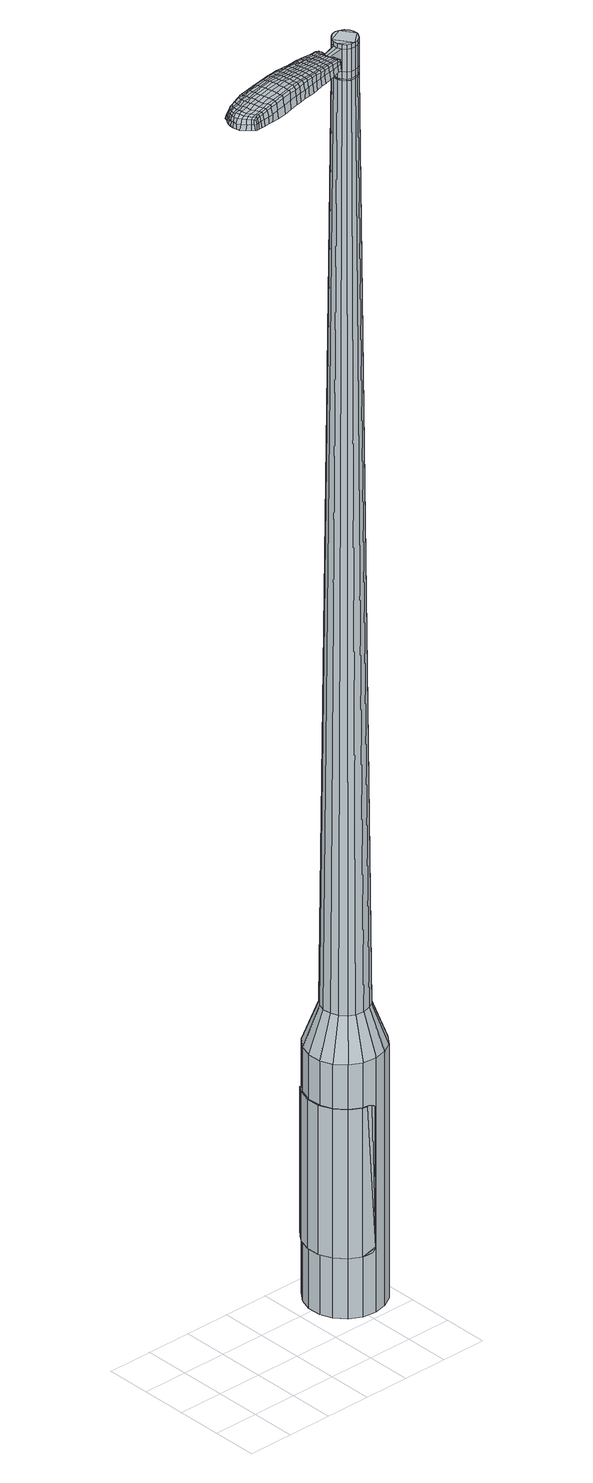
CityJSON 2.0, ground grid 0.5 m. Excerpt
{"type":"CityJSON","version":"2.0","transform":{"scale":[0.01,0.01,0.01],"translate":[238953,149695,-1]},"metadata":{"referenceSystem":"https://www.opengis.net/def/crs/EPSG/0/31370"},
"CityObjects":{
"object1":{"type":"GenericCityObject","attributes":{"cluster":984,"mean_distance_to_centroid":0.0619,"new_centroid_x":238955.1,"new_centroid_y":149696.01,"mean_distance_to_camera":11.7,"H1":21.16,"H2":23.58,"Z_final":110.91,"cluster2":93,"proj_x":238953.13,"proj_y":149686.59,"id_line":48033,"bearing_l":281.77,"distance":9.63,"orientation":"right","G_obj":191.77},"geometry":[{"type":"MultiSurface","lod":"2","boundaries":[[[0,1,2,3]],[[1,4,5,2]],[[4,6,7,5]],[[6,8,9,7]],[[8,10,11,9]],[[10,12,13,11]],[[12,14,15,13]],[[14,16,17,15]],[[16,18,19,17]],[[18,20,21,19]],[[20,22,23,21]],[[22,24,25,23]],[[24,26,27,25]],[[26,28,29,27]],[[28,30,31,29]],[[30,32,33,31]],[[32,34,35,33]],[[34,0,3,35]],[[36,37,38,39]],[[38,40,41,42]],[[41,43,42]],[[42,44,45,46]],[[45,47,46]],[[46,48,49,50]],[[49,51,50]],[[42,46,50,38]],[[50,52,39,38]],[[53,36,39]],[[2,5,7,35]],[[7,9,11,15]],[[11,13,15]],[[15,17,19,23]],[[19,21,23]],[[23,25,27,31]],[[27,29,31]],[[15,23,31,7]],[[31,33,35,7]],[[3,2,35]],[[1,0,54,55]],[[0,34,56,54]],[[34,32,57,56]],[[32,30,58,57]],[[30,28,59,58]],[[28,26,60,59]],[[26,24,61,60]],[[24,22,62,61]],[[22,20,63,62]],[[20,18,64,63]],[[18,16,65,64]],[[16,14,66,65]],[[14,12,67,66]],[[12,10,68,67]],[[10,8,69,68]],[[8,6,70,69]],[[6,4,71,70]],[[4,1,55,71]],[[55,54,72,73]],[[54,56,74,72]],[[56,57,75,74]],[[57,58,76,75]],[[58,59,77,76]],[[59,60,78,77]],[[60,61,79,78]],[[61,62,80,79]],[[62,63,81,80]],[[63,64,82,81]],[[64,65,83,82]],[[65,66,84,83]],[[66,67,85,84]],[[67,68,86,85]],[[68,69,87,86]],[[69,70,88,87]],[[70,71,89,88]],[[71,55,73,89]],[[90,91,92,73]],[[74,93,91,90]],[[94,95,93,74]],[[96,97,95,94]],[[77,98,97,96]],[[78,99,98,77]],[[79,100,99,78]],[[80,101,100,79]],[[102,103,101,80]],[[82,104,103,102]],[[105,106,104,82]],[[107,108,106,105]],[[109,110,108,107]],[[111,112,110,109]],[[113,114,112,111]],[[115,116,114,113]],[[117,118,116,115]],[[73,92,118,117]],[[119,120,121,122]],[[123,119,122,124]],[[125,123,124,126]],[[127,125,126,128]],[[129,127,128,130]],[[131,129,130,132]],[[133,131,132,134]],[[135,133,134,136]],[[137,135,136,138]],[[139,137,138,140]],[[141,139,140,142]],[[143,141,142,144]],[[145,143,144,146]],[[147,145,146,148]],[[149,147,148,150]],[[151,149,150,152]],[[72,90,73]],[[72,74,90]],[[75,94,74]],[[75,76,96,94]],[[76,77,96]],[[81,102,80]],[[81,82,102]],[[83,105,82]],[[83,84,107,105]],[[84,85,109,107]],[[85,86,111,109]],[[86,87,113,111]],[[87,88,115,113]],[[88,89,117,115]],[[89,73,117]],[[153,92,91]],[[154,118,92]],[[154,155,116,118]],[[155,156,114,116]],[[156,157,112,114]],[[157,158,110,112]],[[158,159,108,110]],[[159,160,106,108]],[[160,104,106]],[[161,103,104]],[[161,101,103]],[[162,97,98]],[[162,163,95,97]],[[163,93,95]],[[153,91,93]],[[39,52,151,164]],[[92,153,165,152]],[[53,39,164,120]],[[153,93,121,165]],[[36,53,120,119]],[[93,163,122,121]],[[37,36,119,123]],[[163,162,124,122]],[[38,37,123,125]],[[162,98,126,124]],[[40,38,125,127]],[[98,99,128,126]],[[41,40,127,129]],[[99,100,130,128]],[[43,41,129,131]],[[100,101,132,130]],[[42,43,131,133]],[[101,161,134,132]],[[44,42,133,135]],[[161,104,136,134]],[[45,44,135,137]],[[104,160,138,136]],[[47,45,137,139]],[[160,159,140,138]],[[46,47,139,141]],[[159,158,142,140]],[[48,46,141,143]],[[158,157,144,142]],[[49,48,143,145]],[[157,156,146,144]],[[51,49,145,147]],[[156,155,148,146]],[[50,51,147,149]],[[155,154,150,148]],[[52,50,149,151]],[[154,92,152,150]],[[151,152,166,167]],[[152,165,168,166]],[[165,121,169,168]],[[121,120,170,169]],[[120,164,171,170]],[[164,151,167,171]],[[172,173,174,175]],[[176,172,175,177]],[[172,176,178,179]],[[173,172,179,180]],[[181,182,183,184]],[[185,181,184,186]],[[181,185,187,188]],[[182,181,188,189]],[[190,191,192,193]],[[194,190,193,195]],[[190,194,196,197]],[[191,190,197,198]],[[199,200,201,202]],[[203,199,202,204]],[[199,203,205,206]],[[200,199,206,207]],[[208,209,210,211]],[[212,208,211,213]],[[208,212,214,215]],[[209,208,215,216]],[[217,218,219,220]],[[221,217,220,222]],[[217,221,223,224]],[[218,217,224,225]],[[226,227,228,229]],[[218,226,229,219]],[[226,218,225,230]],[[227,226,230,231]],[[232,233,234,235]],[[227,232,235,228]],[[232,227,231,236]],[[233,232,236,237]],[[238,176,177,239]],[[233,238,239,234]],[[238,233,237,240]],[[176,238,240,178]],[[241,242,243,244]],[[245,241,244,246]],[[241,245,247,248]],[[242,241,248,249]],[[250,251,252,253]],[[242,250,253,243]],[[250,242,249,254]],[[251,250,254,255]],[[256,257,258,259]],[[251,256,259,252]],[[256,251,255,260]],[[257,256,260,261]],[[262,263,264,265]],[[257,262,265,258]],[[262,257,261,266]],[[263,262,266,267]],[[268,173,180,269]],[[263,268,269,264]],[[268,263,267,270]],[[173,268,270,174]],[[271,272,273,274]],[[275,271,274,276]],[[271,275,277,278]],[[272,271,278,279]],[[280,281,282,283]],[[272,280,283,273]],[[280,272,279,284]],[[281,280,284,285]],[[286,287,288,289]],[[281,286,289,282]],[[286,281,285,290]],[[287,286,290,291]],[[292,185,186,293]],[[287,292,293,288]],[[292,287,291,294]],[[185,292,294,187]],[[295,296,297,298]],[[299,295,298,300]],[[295,299,301,302]],[[296,295,302,303]],[[304,305,306,307]],[[296,304,307,297]],[[304,296,303,308]],[[305,304,308,309]],[[310,311,312,313]],[[305,310,313,306]],[[310,305,309,314]],[[311,310,314,315]],[[316,317,318,319]],[[311,316,319,312]],[[316,311,315,320]],[[317,316,320,321]],[[322,182,189,323]],[[317,322,323,318]],[[322,317,321,324]],[[182,322,324,183]],[[325,211,210,326]],[[327,325,326,328]],[[325,327,329,330]],[[211,325,330,213]],[[331,327,328,332]],[[333,331,332,334]],[[331,333,335,336]],[[327,331,336,329]],[[337,333,334,338]],[[339,337,338,340]],[[337,339,341,342]],[[333,337,342,335]],[[343,339,340,344]],[[345,343,344,346]],[[343,345,347,348]],[[339,343,348,341]],[[349,345,346,350]],[[200,349,350,201]],[[349,200,207,351]],[[345,349,351,347]],[[352,353,198,197]],[[354,352,197,196]],[[352,354,355,356]],[[353,352,356,357]],[[358,359,357,356]],[[360,358,356,355]],[[358,360,361,362]],[[359,358,362,363]],[[364,365,363,362]],[[366,364,362,361]],[[364,366,367,368]],[[365,364,368,369]],[[370,371,369,368]],[[372,370,368,367]],[[370,372,205,203]],[[371,370,203,204]],[[373,374,375,376]],[[275,373,376,277]],[[373,275,276,377]],[[374,373,377,378]],[[379,194,195,380]],[[374,379,380,375]],[[379,374,378,381]],[[194,379,381,196]],[[382,383,384,385]],[[221,382,385,223]],[[382,221,222,386]],[[383,382,386,387]],[[388,389,390,391]],[[383,388,391,384]],[[388,383,387,392]],[[389,388,392,393]],[[394,191,198,395]],[[389,394,395,390]],[[394,389,393,396]],[[191,394,396,192]],[[397,398,399,400]],[[179,397,400,180]],[[397,179,178,401]],[[398,397,401,402]],[[403,404,405,406]],[[398,403,406,399]],[[403,398,402,407]],[[404,403,407,408]],[[409,202,201,410]],[[404,409,410,405]],[[409,404,408,411]],[[202,409,411,204]],[[412,413,414,415]],[[184,412,415,186]],[[412,184,183,416]],[[413,412,416,417]],[[418,206,205,419]],[[413,418,419,414]],[[418,413,417,420]],[[206,418,420,207]],[[421,422,423,424]],[[299,421,424,301]],[[421,299,300,425]],[[422,421,425,426]],[[427,212,213,428]],[[422,427,428,423]],[[427,422,426,429]],[[212,427,429,214]],[[430,431,432,433]],[[245,430,433,247]],[[430,245,246,434]],[[431,430,434,435]],[[436,437,438,439]],[[431,436,439,432]],[[436,431,435,440]],[[437,436,440,441]],[[442,209,216,443]],[[437,442,443,438]],[[442,437,441,444]],[[209,442,444,210]],[[445,446,435,434]],[[244,445,434,246]],[[445,244,243,447]],[[446,445,447,448]],[[449,450,441,440]],[[446,449,440,435]],[[449,446,448,451]],[[450,449,451,452]],[[453,326,210,444]],[[450,453,444,441]],[[453,450,452,454]],[[326,453,454,328]],[[455,456,457,458]],[[302,455,458,303]],[[455,302,301,424]],[[456,455,424,423]],[[459,330,329,460]],[[456,459,460,457]],[[459,456,423,428]],[[330,459,428,213]],[[461,462,448,447]],[[253,461,447,243]],[[461,253,252,463]],[[462,461,463,464]],[[465,466,452,451]],[[462,465,451,448]],[[465,462,464,467]],[[466,465,467,468]],[[469,332,328,454]],[[466,469,454,452]],[[469,466,468,470]],[[332,469,470,334]],[[471,472,473,474]],[[308,471,474,309]],[[471,308,303,458]],[[472,471,458,457]],[[475,336,335,476]],[[472,475,476,473]],[[475,472,457,460]],[[336,475,460,329]],[[477,478,464,463]],[[259,477,463,252]],[[477,259,258,479]],[[478,477,479,480]],[[481,482,468,467]],[[478,481,467,464]],[[481,478,480,483]],[[482,481,483,484]],[[485,338,334,470]],[[482,485,470,468]],[[485,482,484,486]],[[338,485,486,340]],[[487,488,489,490]],[[314,487,490,315]],[[487,314,309,474]],[[488,487,474,473]],[[491,342,341,492]],[[488,491,492,489]],[[491,488,473,476]],[[342,491,476,335]],[[493,494,480,479]],[[265,493,479,258]],[[493,265,264,495]],[[494,493,495,496]],[[497,498,484,483]],[[494,497,483,480]],[[497,494,496,499]],[[498,497,499,500]],[[501,344,340,486]],[[498,501,486,484]],[[501,498,500,502]],[[344,501,502,346]],[[503,504,505,506]],[[320,503,506,321]],[[503,320,315,490]],[[504,503,490,489]],[[507,348,347,508]],[[504,507,508,505]],[[507,504,489,492]],[[348,507,492,341]],[[509,510,496,495]],[[269,509,495,264]],[[509,269,180,400]],[[510,509,400,399]],[[511,512,500,499]],[[510,511,499,496]],[[511,510,399,406]],[[512,511,406,405]],[[513,350,346,502]],[[512,513,502,500]],[[513,512,405,410]],[[350,513,410,201]],[[514,515,417,416]],[[324,514,416,183]],[[514,324,321,506]],[[515,514,506,505]],[[516,351,207,420]],[[515,516,420,417]],[[516,515,505,508]],[[351,516,508,347]],[[517,518,378,377]],[[274,517,377,276]],[[517,274,273,519]],[[518,517,519,520]],[[521,354,196,381]],[[518,521,381,378]],[[521,518,520,522]],[[354,521,522,355]],[[523,524,525,526]],[[224,523,526,225]],[[523,224,223,385]],[[524,523,385,384]],[[527,528,529,530]],[[524,527,530,525]],[[527,524,384,391]],[[528,527,391,390]],[[531,353,357,532]],[[528,531,532,529]],[[531,528,390,395]],[[353,531,395,198]],[[533,534,520,519]],[[283,533,519,273]],[[533,283,282,535]],[[534,533,535,536]],[[537,360,355,522]],[[534,537,522,520]],[[537,534,536,538]],[[360,537,538,361]],[[539,540,541,542]],[[230,539,542,231]],[[539,230,225,526]],[[540,539,526,525]],[[543,544,545,546]],[[540,543,546,541]],[[543,540,525,530]],[[544,543,530,529]],[[547,359,363,548]],[[544,547,548,545]],[[547,544,529,532]],[[359,547,532,357]],[[549,550,536,535]],[[289,549,535,282]],[[549,289,288,551]],[[550,549,551,552]],[[553,366,361,538]],[[550,553,538,536]],[[553,550,552,554]],[[366,553,554,367]],[[555,556,557,558]],[[236,555,558,237]],[[555,236,231,542]],[[556,555,542,541]],[[559,560,561,562]],[[556,559,562,557]],[[559,556,541,546]],[[560,559,546,545]],[[563,365,369,564]],[[560,563,564,561]],[[563,560,545,548]],[[365,563,548,363]],[[565,566,552,551]],[[293,565,551,288]],[[565,293,186,415]],[[566,565,415,414]],[[567,372,367,554]],[[566,567,554,552]],[[567,566,414,419]],[[372,567,419,205]],[[568,569,402,401]],[[240,568,401,178]],[[568,240,237,558]],[[569,568,558,557]],[[570,571,408,407]],[[569,570,407,402]],[[570,569,557,562]],[[571,570,562,561]],[[572,371,204,411]],[[571,572,411,408]],[[572,571,561,564]],[[371,572,564,369]],[[573,574,575,576]],[[576,575,577,578]],[[579,577,575,580]],[[580,575,574,581]],[[582,583,584,585]],[[585,584,586,587]],[[588,586,584,589]],[[589,584,583,590]],[[591,592,593,594]],[[594,593,595,596]],[[597,595,593,598]],[[598,593,592,599]],[[600,601,602,603]],[[603,602,604,605]],[[606,604,602,607]],[[607,602,601,608]],[[609,610,611,612]],[[612,611,613,614]],[[615,613,611,616]],[[616,611,610,617]],[[618,619,620,621]],[[621,620,622,623]],[[624,622,620,625]],[[625,620,619,626]],[[627,628,629,630]],[[630,629,619,618]],[[626,619,629,631]],[[631,629,628,632]],[[633,634,635,636]],[[636,635,628,627]],[[632,628,635,637]],[[637,635,634,638]],[[578,577,639,640]],[[640,639,634,633]],[[638,634,639,641]],[[641,639,577,579]],[[642,643,644,645]],[[645,644,646,647]],[[648,646,644,649]],[[649,644,643,650]],[[651,652,653,654]],[[654,653,643,642]],[[650,643,653,655]],[[655,653,652,656]],[[657,658,659,660]],[[660,659,652,651]],[[656,652,659,661]],[[661,659,658,662]],[[663,664,665,666]],[[666,665,658,657]],[[662,658,665,667]],[[667,665,664,668]],[[581,574,669,670]],[[670,669,664,663]],[[668,664,669,671]],[[671,669,574,573]],[[672,673,674,675]],[[675,674,676,677]],[[678,676,674,679]],[[679,674,673,680]],[[681,682,683,684]],[[684,683,673,672]],[[680,673,683,685]],[[685,683,682,686]],[[687,688,689,690]],[[690,689,682,681]],[[686,682,689,691]],[[691,689,688,692]],[[587,586,693,694]],[[694,693,688,687]],[[692,688,693,695]],[[695,693,586,588]],[[696,697,698,699]],[[699,698,700,701]],[[702,700,698,703]],[[703,698,697,704]],[[705,706,707,708]],[[708,707,697,696]],[[704,697,707,709]],[[709,707,706,710]],[[711,712,713,714]],[[714,713,706,705]],[[710,706,713,715]],[[715,713,712,716]],[[717,718,719,720]],[[720,719,712,711]],[[716,712,719,721]],[[721,719,718,722]],[[590,583,723,724]],[[724,723,718,717]],[[722,718,723,725]],[[725,723,583,582]],[[609,612,726,727]],[[727,726,728,729]],[[730,728,726,170]],[[170,726,612,614]],[[729,728,731,732]],[[732,731,733,734]],[[735,733,731,736]],[[736,731,728,730]],[[734,733,737,738]],[[738,737,739,740]],[[741,739,737,742]],[[742,737,733,735]],[[740,739,743,744]],[[744,743,745,746]],[[747,745,743,748]],[[748,743,739,741]],[[746,745,749,750]],[[750,749,601,600]],[[608,601,749,751]],[[751,749,745,747]],[[599,752,753,598]],[[598,753,754,597]],[[755,754,753,756]],[[756,753,752,757]],[[757,758,759,756]],[[756,759,760,755]],[[761,760,759,762]],[[762,759,758,763]],[[763,764,765,762]],[[762,765,766,761]],[[767,766,765,768]],[[768,765,764,769]],[[769,770,771,768]],[[768,771,772,767]],[[606,772,771,604]],[[604,771,770,605]],[[773,774,775,776]],[[776,775,676,678]],[[677,676,775,777]],[[777,775,774,778]],[[596,595,779,780]],[[780,779,774,773]],[[778,774,779,781]],[[781,779,595,597]],[[782,783,784,785]],[[785,784,622,624]],[[623,622,784,786]],[[786,784,783,787]],[[788,789,790,791]],[[791,790,783,782]],[[787,783,790,792]],[[792,790,789,793]],[[599,592,794,795]],[[795,794,789,788]],[[793,789,794,796]],[[796,794,592,591]],[[797,798,799,800]],[[800,799,580,581]],[[579,580,799,801]],[[801,799,798,802]],[[803,804,805,806]],[[806,805,798,797]],[[802,798,805,807]],[[807,805,804,808]],[[600,603,809,810]],[[810,809,804,803]],[[808,804,809,811]],[[811,809,603,605]],[[812,813,814,815]],[[815,814,585,587]],[[582,585,814,816]],[[816,814,813,817]],[[606,607,818,819]],[[819,818,813,812]],[[817,813,818,820]],[[820,818,607,608]],[[821,822,823,824]],[[824,823,700,702]],[[701,700,823,825]],[[825,823,822,826]],[[614,613,827,828]],[[828,827,822,821]],[[826,822,827,829]],[[829,827,613,615]],[[830,831,832,833]],[[833,832,646,648]],[[647,646,832,834]],[[834,832,831,835]],[[836,837,838,839]],[[839,838,831,830]],[[835,831,838,840]],[[840,838,837,841]],[[617,610,842,843]],[[843,842,837,836]],[[841,837,842,844]],[[844,842,610,609]],[[835,845,846,834]],[[834,846,645,647]],[[642,645,846,847]],[[847,846,845,848]],[[841,849,850,840]],[[840,850,845,835]],[[848,845,850,851]],[[851,850,849,852]],[[609,727,167,844]],[[844,167,849,841]],[[852,849,167,853]],[[853,167,727,729]],[[854,855,856,857]],[[857,856,703,704]],[[702,703,856,824]],[[824,856,855,821]],[[730,170,858,859]],[[859,858,855,854]],[[821,855,858,828]],[[828,858,170,614]],[[848,860,861,847]],[[847,861,654,642]],[[651,654,861,862]],[[862,861,860,863]],[[852,864,865,851]],[[851,865,860,848]],[[863,860,865,866]],[[866,865,864,867]],[[729,732,868,853]],[[853,868,864,852]],[[867,864,868,869]],[[869,868,732,734]],[[870,871,872,873]],[[873,872,709,710]],[[704,709,872,857]],[[857,872,871,854]],[[735,736,874,875]],[[875,874,871,870]],[[854,871,874,859]],[[859,874,736,730]],[[863,876,862]],[[862,876,660,651]],[[657,660,876,877]],[[877,876,878]],[[867,879,880,866]],[[866,880,876,863]],[[878,876,880,881]],[[881,880,879,882]],[[734,738,883,869]],[[869,883,879,867]],[[882,879,883,884]],[[884,883,738,740]],[[885,886,887,888]],[[888,887,715,716]],[[710,715,887,873]],[[873,887,886,870]],[[741,742,889,890]],[[890,889,886,885]],[[870,886,889,875]],[[875,889,742,735]],[[878,891,892,877]],[[877,892,666,657]],[[663,666,892,893]],[[893,892,891,894]],[[882,895,896,881]],[[881,896,891,878]],[[894,891,896,897]],[[897,896,895,898]],[[740,744,899,884]],[[884,899,895,882]],[[898,895,899,900]],[[900,899,744,746]],[[901,902,903,904]],[[904,903,721,722]],[[716,721,903,888]],[[888,903,902,885]],[[747,748,905,906]],[[906,905,902,901]],[[885,902,905,890]],[[890,905,748,741]],[[894,907,908,893]],[[893,908,670,663]],[[581,670,908,800]],[[800,908,907,797]],[[898,909,910,897]],[[897,910,907,894]],[[797,907,910,806]],[[806,910,909,803]],[[746,750,911,900]],[[900,911,909,898]],[[803,909,911,810]],[[810,911,750,600]],[[817,912,913,816]],[[816,913,725,582]],[[722,725,913,904]],[[904,913,912,901]],[[608,751,914,820]],[[820,914,912,817]],[[901,912,914,906]],[[906,914,751,747]],[[778,915,916,777]],[[777,916,675,677]],[[672,675,916,917]],[[917,916,915,918]],[[597,754,919,781]],[[781,919,915,778]],[[918,915,919,920]],[[920,919,754,755]],[[921,922,923,924]],[[924,923,625,626]],[[624,625,923,785]],[[785,923,922,782]],[[925,926,927,928]],[[928,927,922,921]],[[782,922,927,791]],[[791,927,926,788]],[[757,752,929,930]],[[930,929,926,925]],[[788,926,929,795]],[[795,929,752,599]],[[918,931,932,917]],[[917,932,684,672]],[[681,684,932,933]],[[933,932,931,934]],[[755,760,935,920]],[[920,935,931,918]],[[934,931,935,936]],[[936,935,760,761]],[[937,938,939,940]],[[940,939,631,632]],[[626,631,939,924]],[[924,939,938,921]],[[941,942,943,944]],[[944,943,938,937]],[[921,938,943,928]],[[928,943,942,925]],[[763,758,945,946]],[[946,945,942,941]],[[925,942,945,930]],[[930,945,758,757]],[[934,947,948,933]],[[933,948,690,681]],[[687,690,948,949]],[[949,948,947,950]],[[761,766,951,936]],[[936,951,947,934]],[[950,947,951,952]],[[952,951,766,767]],[[953,954,955,956]],[[956,955,637,638]],[[632,637,955,940]],[[940,955,954,937]],[[957,958,959,960]],[[960,959,954,953]],[[937,954,959,944]],[[944,959,958,941]],[[769,764,961,962]],[[962,961,958,957]],[[941,958,961,946]],[[946,961,764,763]],[[950,963,964,949]],[[949,964,694,687]],[[587,694,964,815]],[[815,964,963,812]],[[767,772,965,952]],[[952,965,963,950]],[[812,963,965,819]],[[819,965,772,606]],[[802,966,967,801]],[[801,967,641,579]],[[638,641,967,956]],[[956,967,966,953]],[[808,968,969,807]],[[807,969,966,802]],[[953,966,969,960]],[[960,969,968,957]],[[605,770,970,811]],[[811,970,968,808]],[[957,968,970,962]],[[962,970,770,769]],[[573,576,175,174]],[[576,578,177,175]],[[588,589,188,187]],[[589,590,189,188]],[[591,594,193,192]],[[594,596,195,193]],[[615,616,215,214]],[[616,617,216,215]],[[618,621,220,219]],[[621,623,222,220]],[[627,630,229,228]],[[630,618,219,229]],[[633,636,235,234]],[[636,627,228,235]],[[578,640,239,177]],[[640,633,234,239]],[[648,649,248,247]],[[649,650,249,248]],[[650,655,254,249]],[[655,656,255,254]],[[656,661,260,255]],[[661,662,261,260]],[[662,667,266,261]],[[667,668,267,266]],[[668,671,270,267]],[[671,573,174,270]],[[678,679,278,277]],[[679,680,279,278]],[[680,685,284,279]],[[685,686,285,284]],[[686,691,290,285]],[[691,692,291,290]],[[692,695,294,291]],[[695,588,187,294]],[[696,699,298,297]],[[699,701,300,298]],[[705,708,307,306]],[[708,696,297,307]],[[711,714,313,312]],[[714,705,306,313]],[[717,720,319,318]],[[720,711,312,319]],[[590,724,323,189]],[[724,717,318,323]],[[773,776,376,375]],[[776,678,277,376]],[[596,780,380,195]],[[780,773,375,380]],[[623,786,386,222]],[[786,787,387,386]],[[787,792,392,387]],[[792,793,393,392]],[[793,796,396,393]],[[796,591,192,396]],[[701,825,425,300]],[[825,826,426,425]],[[826,829,429,426]],[[829,615,214,429]],[[830,833,433,432]],[[833,648,247,433]],[[836,839,439,438]],[[839,830,432,439]],[[617,843,443,216]],[[843,836,438,443]],[[971,972,973,974]],[[975,976,974,973]],[[977,978,979,980]],[[981,982,983,984]],[[972,985,986,973]],[[987,975,973,986]],[[988,977,980,989]],[[990,991,982,981]],[[985,992,993,986]],[[993,994,987,986]],[[995,988,989,996]],[[997,991,990,998]],[[992,999,1000,993]],[[1000,1001,994,993]],[[1002,995,996,1003]],[[1004,997,998,1005]],[[1006,1007,1008,1009]],[[1010,1011,1007,1006]],[[1010,1012,1013,1011]],[[1012,1014,1015,1013]],[[1016,1017,1018,1019]],[[1020,1021,1017,1016]],[[1022,1023,1021,1020]],[[1024,1025,1023,1022]],[[1019,1008,1007,1016]],[[1016,1007,1011,1020]],[[1011,1013,1022,1020]],[[1013,1015,1024,1022]],[[980,979,976,975]],[[989,980,975,987]],[[994,996,989,987]],[[1001,1003,996,994]],[[981,984,978,977]],[[990,981,977,988]],[[998,990,988,995]],[[1005,998,995,1002]],[[982,1006,1009,983]],[[991,1010,1006,982]],[[1012,1010,991,997]],[[1014,1012,997,1004]],[[1026,1027,1028,1029]],[[1028,1030,1031,1032]],[[1028,1032,1033,1034]],[[1028,1034,1029]],[[1035,1026,1029,1036]],[[1037,1036,1029,1038]],[[1039,1038,1029]],[[1040,1028,1027,1041]],[[1042,1040,1041,1043]],[[1044,1042,1043,1045]],[[1046,1044,1045,1047]],[[1048,1046,1047,1049]],[[1049,1050,1051,1052]],[[1049,1052,1053,1054]],[[1049,1054,1055,1056]],[[1055,1057,1058,1059]],[[1055,1059,1060,1061]],[[1055,1061,1056]],[[1049,1056,1048]],[[1062,1063,1027,1026]],[[1064,1065,1030,1028]],[[1066,1067,1039,1029]],[[1063,1068,1041,1027]],[[1069,1064,1028,1040]],[[1068,1070,1043,1041]],[[1071,1069,1040,1042]],[[1070,1072,1045,1043]],[[1073,1071,1042,1044]],[[1072,1074,1047,1045]],[[1075,1073,1044,1046]],[[1074,1076,1049,1047]],[[1077,1075,1046,1048]],[[1076,1078,1050,1049]],[[1079,1080,1057,1055]],[[1081,1077,1048,1056]],[[1051,1050,1078,1082]],[[1052,1051,1082,1083]],[[1053,1052,1083,1084]],[[1054,1053,1084,1085]],[[1055,1054,1085,1079]],[[1086,1062,1026,1035]],[[1087,1086,1035,1036]],[[1088,1087,1036,1037]],[[1089,1088,1037,1038]],[[1067,1089,1038,1039]],[[1031,1030,1065,1090]],[[1058,1057,1080,1091]],[[1032,1031,1090,1092]],[[1033,1032,1092,1093]],[[1034,1033,1093,1094]],[[1029,1034,1094,1066]],[[1059,1058,1091,1095]],[[1060,1059,1095,1096]],[[1061,1060,1096,1097]],[[1056,1061,1097,1081]]]}]}
},
"vertices":[
[167,90,384],[166,105,384],[166,105,96],[167,90,96],[171,119,384],[171,119,96],[180,131,384],[180,131,96],[193,138,384],[193,138,96],[207,141,384],[207,141,96],[221,139,384],[221,139,96],[234,132,384],[234,132,96],[244,121,384],[244,121,96],[250,108,384],[250,108,96],[250,93,384],[250,93,96],[245,79,384],[245,79,96],[236,67,384],[236,67,96],[224,60,384],[224,60,96],[210,57,384],[210,57,96],[195,59,384],[195,59,96],[182,66,384],[182,66,96],[172,77,384],[172,77,96],[200,88,1524],[204,86,1524],[209,86,1524],[195,96,1524],[213,87,1524],[217,89,1524],[222,97,1524],[220,93,1524],[221,102,1524],[220,106,1524],[212,112,1524],[217,110,1524],[208,113,1524],[203,112,1524],[196,105,1524],[199,109,1524],[195,101,1524],[197,92,1524],[184,94,429],[183,103,429],[187,86,429],[193,79,429],[200,75,429],[209,74,429],[218,76,429],[225,80,429],[230,87,429],[233,95,429],[233,104,429],[230,112,429],[224,119,429],[216,123,429],[207,124,429],[199,122,429],[191,118,429],[186,111,429],[195,96,1483],[195,101,1483],[197,92,1483],[200,88,1483],[204,86,1483],[209,86,1483],[213,87,1483],[217,89,1483],[220,93,1483],[222,97,1483],[221,102,1483],[220,106,1483],[217,110,1483],[212,112,1483],[208,113,1483],[203,112,1483],[199,109,1483],[196,105,1483],[196,96,1483],[196,96,1485],[195,101,1485],[197,92,1485],[200,89,1483],[200,89,1485],[204,87,1483],[204,87,1485],[209,86,1485],[213,87,1485],[217,89,1485],[220,93,1485],[221,97,1483],[221,97,1485],[221,102,1485],[219,106,1483],[219,106,1485],[216,109,1483],[216,109,1485],[212,111,1483],[212,111,1485],[208,112,1483],[208,112,1485],[203,111,1483],[203,111,1485],[200,109,1483],[200,109,1485],[197,105,1483],[197,105,1485],[200,88,1519],[197,92,1519],[197,92,1493],[200,88,1493],[204,86,1519],[204,86,1493],[209,86,1519],[209,86,1493],[213,87,1519],[213,87,1493],[217,89,1519],[217,89,1493],[220,93,1519],[220,93,1493],[222,97,1519],[222,97,1493],[221,102,1519],[221,102,1493],[220,106,1519],[220,106,1493],[217,110,1519],[217,110,1493],[212,112,1519],[212,112,1493],[208,113,1519],[208,113,1493],[203,112,1519],[203,112,1493],[199,109,1519],[199,109,1493],[196,105,1519],[196,105,1493],[195,101,1519],[195,101,1493],[195,96,1485],[196,105,1485],[199,109,1485],[203,112,1485],[208,113,1485],[212,112,1485],[217,110,1485],[220,106,1485],[222,97,1485],[204,86,1485],[200,88,1485],[195,96,1519],[195,96,1493],[176,96,1513],[176,96,1518],[177,93,1513],[177,89,1513],[177,89,1518],[177,93,1518],[100,97,1519],[107,98,1518],[106,99,1509],[99,98,1510],[92,95,1519],[90,96,1510],[93,94,1526],[102,95,1525],[109,96,1525],[108,59,1519],[115,61,1518],[115,62,1525],[108,60,1525],[99,57,1519],[100,58,1526],[98,55,1510],[107,57,1510],[114,59,1509],[32,61,1519],[32,65,1519],[31,64,1513],[32,61,1513],[34,57,1519],[33,57,1513],[36,58,1524],[34,61,1524],[33,65,1524],[105,76,1530],[112,78,1529],[112,81,1529],[104,79,1530],[96,74,1531],[95,78,1531],[97,71,1530],[106,73,1530],[113,74,1529],[184,93,1512],[183,95,1512],[182,95,1517],[183,93,1517],[185,90,1512],[183,90,1517],[184,89,1506],[183,93,1506],[183,95,1506],[43,83,1519],[46,84,1519],[44,85,1512],[41,84,1512],[40,82,1518],[39,83,1512],[41,81,1522],[43,82,1523],[46,83,1524],[50,86,1519],[56,87,1519],[54,88,1512],[49,87,1512],[51,84,1524],[56,86,1525],[61,89,1519],[69,91,1519],[68,92,1511],[60,90,1511],[62,88,1526],[70,89,1526],[80,93,1519],[79,94,1510],[81,92,1526],[173,107,1513],[166,106,1513],[167,105,1518],[174,107,1517],[179,108,1512],[178,107,1516],[178,109,1506],[172,108,1507],[165,107,1507],[158,105,1514],[151,104,1515],[152,103,1520],[159,104,1519],[157,106,1507],[150,105,1507],[144,103,1515],[136,102,1516],[137,101,1522],[145,102,1521],[142,104,1508],[135,103,1508],[129,101,1517],[122,100,1517],[123,99,1524],[130,100,1523],[127,102,1508],[120,101,1509],[114,99,1518],[116,97,1524],[113,100,1509],[49,48,1519],[52,48,1519],[52,50,1524],[49,49,1523],[47,48,1518],[47,49,1522],[46,47,1512],[48,47,1512],[52,47,1512],[57,49,1519],[63,49,1519],[63,51,1525],[57,50,1524],[56,47,1512],[62,48,1512],[69,50,1519],[77,52,1519],[77,53,1526],[69,52,1526],[68,49,1511],[76,50,1511],[88,54,1519],[88,56,1526],[87,52,1510],[179,78,1513],[172,76,1513],[171,74,1507],[179,77,1507],[185,80,1512],[184,78,1506],[184,80,1516],[180,79,1517],[172,77,1518],[165,74,1514],[157,72,1515],[157,70,1507],[164,72,1507],[165,75,1519],[158,73,1520],[150,70,1515],[143,68,1516],[142,66,1508],[149,68,1508],[151,71,1521],[144,70,1522],[136,66,1517],[129,64,1517],[128,62,1509],[135,64,1508],[137,68,1523],[129,66,1524],[122,62,1518],[121,61,1509],[122,64,1524],[177,92,1519],[177,94,1519],[170,90,1520],[170,93,1520],[171,87,1520],[178,89,1519],[163,88,1522],[162,91,1522],[156,87,1523],[155,90,1523],[156,84,1523],[163,85,1521],[148,85,1524],[148,88,1524],[141,84,1525],[140,87,1525],[142,81,1525],[149,82,1524],[134,82,1526],[133,85,1526],[127,81,1527],[126,84,1527],[127,77,1527],[134,79,1526],[119,79,1528],[119,82,1528],[120,76,1528],[37,62,1527],[36,66,1527],[39,58,1526],[43,59,1527],[41,63,1528],[41,66,1528],[48,64,1529],[47,68,1529],[49,60,1528],[56,62,1530],[55,66,1530],[54,69,1530],[62,67,1531],[61,71,1531],[63,63,1530],[72,65,1531],[71,69,1531],[70,73,1531],[83,72,1531],[83,75,1531],[84,68,1531],[44,49,1518],[42,50,1519],[41,49,1513],[44,47,1513],[45,50,1523],[43,51,1523],[38,53,1519],[37,53,1513],[39,54,1524],[38,81,1518],[37,79,1518],[38,78,1523],[40,80,1523],[37,82,1513],[36,79,1513],[35,76,1519],[33,72,1519],[34,72,1524],[36,76,1523],[34,76,1513],[32,72,1513],[32,68,1519],[33,69,1524],[31,68,1513],[102,94,1528],[102,92,1528],[109,93,1528],[109,95,1527],[93,92,1528],[94,90,1529],[103,89,1529],[103,86,1530],[110,87,1529],[110,90,1528],[94,88,1529],[94,84,1530],[104,83,1530],[111,84,1529],[95,81,1531],[108,62,1528],[108,64,1529],[99,62,1529],[100,60,1528],[115,64,1527],[115,66,1528],[107,68,1529],[98,66,1530],[114,70,1528],[186,81,1512],[186,83,1512],[185,83,1517],[185,81,1517],[186,80,1506],[185,82,1506],[185,86,1512],[184,86,1517],[185,86,1506],[181,107,1512],[181,106,1512],[180,106,1506],[180,108,1506],[180,106,1517],[180,105,1517],[182,103,1512],[182,101,1512],[181,101,1506],[181,104,1506],[181,103,1517],[181,100,1517],[183,98,1512],[182,98,1506],[182,98,1517],[175,105,1519],[175,104,1519],[167,104,1520],[168,103,1520],[175,102,1519],[176,99,1519],[168,100,1520],[169,98,1520],[176,97,1519],[169,95,1520],[180,80,1519],[179,82,1519],[172,80,1520],[172,78,1520],[179,85,1519],[171,84,1520],[160,103,1521],[160,101,1521],[153,102,1522],[153,100,1522],[161,99,1521],[161,96,1521],[153,98,1522],[154,95,1523],[162,94,1522],[154,92,1523],[165,77,1521],[165,79,1521],[158,77,1522],[158,75,1522],[164,82,1521],[157,80,1522],[145,101,1523],[146,99,1523],[138,99,1524],[138,98,1524],[146,96,1523],[147,94,1524],[139,95,1525],[139,92,1525],[147,91,1524],[140,90,1525],[151,73,1523],[150,75,1523],[143,73,1524],[144,71,1524],[150,78,1524],[142,77,1525],[131,98,1525],[131,97,1525],[123,97,1526],[124,95,1526],[131,94,1526],[132,91,1526],[124,93,1527],[125,90,1527],[133,88,1526],[125,87,1527],[136,69,1525],[136,71,1525],[129,70,1526],[129,67,1526],[135,75,1526],[128,73,1527],[116,96,1527],[117,94,1527],[117,92,1527],[118,88,1528],[118,85,1528],[122,66,1527],[122,68,1527],[121,72,1528],[48,50,1525],[45,52,1525],[51,51,1526],[49,52,1526],[42,55,1526],[46,55,1527],[42,81,1525],[40,79,1525],[44,80,1526],[46,82,1525],[39,76,1525],[37,73,1526],[41,74,1527],[42,77,1526],[36,69,1526],[41,70,1527],[56,51,1526],[55,53,1527],[62,52,1527],[61,54,1528],[52,56,1528],[58,57,1529],[50,83,1526],[49,81,1527],[55,83,1528],[56,85,1527],[48,78,1527],[47,75,1528],[54,77,1529],[55,80,1528],[47,71,1528],[54,73,1530],[69,53,1528],[67,55,1529],[77,55,1528],[76,57,1529],[65,59,1529],[74,61,1530],[62,86,1528],[62,84,1528],[70,86,1529],[70,88,1528],[61,81,1529],[61,78,1530],[70,80,1530],[70,83,1530],[61,74,1530],[70,76,1531],[88,57,1529],[87,59,1529],[86,63,1530],[82,90,1528],[82,88,1529],[82,85,1530],[82,82,1530],[82,79,1531],[106,97,1509],[108,96,1518],[101,95,1518],[99,96,1509],[92,93,1519],[91,94,1510],[93,92,1525],[102,93,1525],[109,94,1525],[115,64,1525],[114,62,1518],[107,61,1518],[108,62,1525],[99,59,1519],[100,60,1525],[98,57,1510],[106,59,1509],[113,61,1509],[33,65,1513],[34,65,1519],[35,62,1519],[34,61,1513],[36,58,1519],[35,58,1513],[38,59,1524],[36,62,1524],[35,65,1524],[111,81,1528],[112,78,1528],[105,76,1529],[104,79,1529],[96,74,1529],[95,77,1529],[97,71,1529],[105,73,1529],[112,74,1528],[180,95,1516],[181,95,1512],[182,92,1512],[181,92,1516],[182,89,1512],[181,89,1516],[182,89,1506],[181,92,1506],[180,95,1506],[45,83,1512],[46,82,1519],[43,81,1518],[42,82,1512],[42,80,1518],[40,82,1512],[42,80,1522],[44,80,1523],[47,81,1523],[55,87,1512],[56,85,1519],[51,84,1519],[50,85,1512],[52,83,1524],[57,84,1525],[68,90,1511],[69,89,1519],[62,87,1519],[60,88,1511],[63,86,1525],[71,87,1526],[81,91,1519],[79,92,1510],[82,90,1526],[167,103,1518],[166,104,1513],[173,105,1513],[174,105,1517],[178,106,1512],[178,105,1515],[177,107,1506],[172,106,1506],[165,105,1507],[152,101,1520],[151,102,1514],[159,103,1514],[159,102,1519],[157,104,1507],[150,103,1507],[137,99,1522],[136,100,1516],[144,101,1515],[145,100,1521],[142,102,1508],[135,101,1508],[123,97,1523],[122,98,1517],[129,99,1516],[130,98,1522],[128,100,1508],[120,99,1508],[115,97,1517],[116,96,1524],[113,98,1509],[52,52,1523],[52,50,1519],[49,50,1518],[49,51,1523],[47,50,1518],[47,51,1522],[46,49,1512],[48,48,1512],[52,49,1512],[63,53,1525],[63,51,1519],[57,51,1519],[57,52,1524],[56,49,1512],[62,50,1512],[77,55,1526],[76,54,1519],[69,52,1519],[69,54,1525],[68,51,1511],[75,52,1511],[88,56,1519],[88,58,1526],[87,54,1510],[171,76,1507],[171,78,1513],[179,80,1513],[178,78,1506],[183,81,1512],[183,80,1506],[183,82,1515],[179,81,1517],[172,79,1518],[156,72,1507],[157,74,1514],[164,76,1514],[163,74,1507],[165,77,1519],[157,75,1520],[142,68,1508],[142,70,1516],[150,72,1515],[149,70,1508],[150,73,1521],[143,71,1522],[127,64,1508],[128,66,1517],[135,68,1516],[134,66,1508],[136,69,1522],[129,68,1523],[121,64,1517],[120,62,1509],[122,66,1524],[177,91,1518],[176,94,1518],[170,90,1519],[169,92,1519],[170,87,1519],[162,88,1520],[162,91,1520],[155,87,1521],[154,89,1521],[156,84,1521],[163,85,1520],[148,85,1523],[147,88,1523],[140,84,1524],[140,87,1524],[141,81,1524],[148,82,1523],[133,82,1525],[133,85,1525],[126,81,1526],[125,84,1526],[127,77,1526],[134,79,1525],[119,79,1527],[118,82,1527],[120,76,1527],[38,66,1526],[38,62,1526],[40,59,1525],[44,60,1526],[42,63,1526],[41,66,1526],[48,68,1528],[48,64,1528],[50,61,1527],[57,62,1528],[55,66,1529],[55,69,1529],[62,71,1530],[62,67,1530],[63,64,1529],[72,65,1530],[71,69,1530],[70,72,1530],[83,75,1530],[83,72,1530],[84,68,1530],[42,51,1513],[43,52,1518],[45,50,1518],[45,49,1512],[46,51,1523],[44,53,1523],[40,55,1519],[39,54,1513],[41,55,1523],[40,77,1523],[38,77,1518],[40,79,1518],[41,79,1523],[39,80,1512],[37,78,1512],[36,72,1523],[35,71,1519],[36,75,1519],[38,75,1523],[36,75,1513],[34,72,1513],[34,68,1519],[35,68,1524],[33,68,1513],[109,92,1527],[102,91,1527],[102,92,1527],[109,94,1526],[94,91,1527],[94,90,1528],[110,87,1528],[103,85,1528],[102,88,1528],[110,90,1527],[94,87,1528],[94,84,1529],[103,82,1529],[111,84,1528],[95,81,1529],[99,63,1528],[107,65,1527],[108,63,1527],[100,61,1527],[115,65,1526],[114,66,1527],[106,69,1528],[98,67,1528],[113,70,1527],[183,83,1516],[184,83,1512],[184,82,1512],[183,82,1516],[184,81,1506],[183,82,1506],[183,86,1512],[182,86,1516],[182,85,1506],[178,106,1506],[179,105,1512],[179,106,1512],[178,107,1506],[178,105,1516],[178,104,1516],[179,100,1506],[180,100,1512],[180,103,1512],[179,103,1506],[179,102,1516],[179,100,1516],[181,98,1512],[180,98,1506],[180,97,1516],[174,103,1518],[174,104,1518],[167,103,1519],[167,102,1519],[175,99,1518],[174,101,1518],[168,100,1519],[168,97,1519],[169,95,1519],[172,80,1519],[178,82,1518],[179,81,1518],[172,79,1519],[178,85,1518],[171,84,1519],[160,101,1520],[160,102,1520],[152,101,1521],[152,100,1521],[161,96,1520],[160,99,1520],[153,97,1521],[153,95,1521],[161,94,1520],[154,92,1521],[157,77,1521],[164,79,1520],[164,78,1520],[157,76,1521],[164,82,1520],[156,80,1521],[145,99,1522],[138,98,1523],[138,97,1523],[146,93,1522],[146,96,1522],[138,95,1523],[139,92,1524],[147,91,1523],[139,89,1524],[143,73,1523],[150,75,1522],[150,74,1522],[143,72,1523],[149,79,1522],[142,77,1523],[131,96,1524],[130,97,1524],[123,96,1525],[123,95,1525],[132,91,1525],[131,94,1524],[124,92,1525],[124,89,1526],[132,88,1525],[125,86,1526],[128,70,1525],[135,72,1524],[136,70,1524],[129,69,1525],[135,75,1524],[128,73,1525],[116,94,1526],[116,95,1526],[117,88,1527],[117,91,1526],[118,85,1527],[121,68,1526],[122,67,1526],[120,72,1526],[46,53,1524],[48,52,1524],[52,52,1525],[50,53,1525],[43,56,1525],[47,56,1525],[45,79,1525],[42,78,1524],[43,79,1524],[46,80,1525],[42,73,1526],[38,72,1525],[40,75,1524],[43,76,1525],[38,69,1525],[41,70,1526],[55,54,1526],[57,53,1526],[63,54,1526],[61,55,1527],[52,57,1526],[59,58,1527],[56,82,1527],[50,80,1526],[51,82,1526],[57,83,1526],[55,76,1528],[48,75,1527],[49,78,1526],[55,79,1527],[47,71,1527],[54,73,1528],[67,56,1527],[69,55,1527],[76,56,1527],[75,58,1528],[65,60,1528],[74,61,1529],[70,85,1528],[62,83,1527],[63,85,1527],[71,86,1527],[70,79,1529],[61,77,1529],[62,81,1528],[70,82,1528],[61,74,1529],[70,76,1530],[87,60,1528],[88,59,1528],[86,64,1529],[82,87,1528],[82,89,1528],[82,81,1529],[82,85,1529],[82,78,1530],[178,107,1508],[179,100,1508],[147,95,1509],[146,102,1509],[126,91,1510],[124,99,1510],[87,84,1512],[85,93,1512],[103,96,1511],[105,87,1511],[69,80,1513],[56,77,1514],[55,85,1514],[67,89,1513],[181,94,1508],[149,87,1509],[128,83,1510],[89,75,1512],[107,78,1511],[71,71,1513],[58,68,1514],[182,87,1508],[150,79,1509],[129,74,1510],[91,65,1512],[108,69,1511],[60,59,1514],[73,62,1513],[183,80,1508],[152,72,1509],[131,66,1510],[93,56,1512],[110,60,1511],[62,51,1514],[75,53,1513],[43,74,1514],[39,71,1514],[37,78,1514],[42,82,1514],[45,65,1514],[40,64,1514],[47,57,1514],[42,57,1514],[48,49,1514],[43,51,1514],[35,68,1515],[32,64,1515],[32,65,1515],[34,72,1515],[36,63,1515],[33,63,1515],[37,59,1515],[33,62,1515],[37,55,1515],[33,61,1515],[198,57,334],[193,58,334],[193,58,165],[208,56,171],[198,57,165],[201,57,165],[204,56,166],[206,56,167],[207,56,169],[201,57,334],[204,56,333],[206,56,332],[207,56,331],[208,56,328],[181,65,165],[181,65,334],[171,76,165],[171,76,334],[165,90,165],[165,90,334],[165,105,165],[165,105,334],[169,119,165],[169,119,334],[172,123,334],[174,126,334],[176,128,333],[177,130,332],[178,131,331],[178,131,328],[172,123,165],[178,131,171],[178,131,169],[177,130,167],[176,128,166],[174,126,165],[198,60,334],[194,61,334],[194,61,165],[198,60,165],[208,58,171],[208,58,328],[182,67,334],[182,67,165],[173,78,334],[173,78,165],[168,91,334],[168,91,165],[168,105,334],[168,105,165],[172,118,334],[172,118,165],[174,121,334],[180,129,328],[180,129,171],[174,121,165],[176,124,334],[178,126,333],[179,128,332],[180,129,331],[202,59,334],[204,59,333],[207,59,332],[208,59,331],[202,59,165],[180,129,169],[204,59,166],[207,59,167],[208,59,169],[179,128,167],[178,126,166],[176,124,165]
]}
